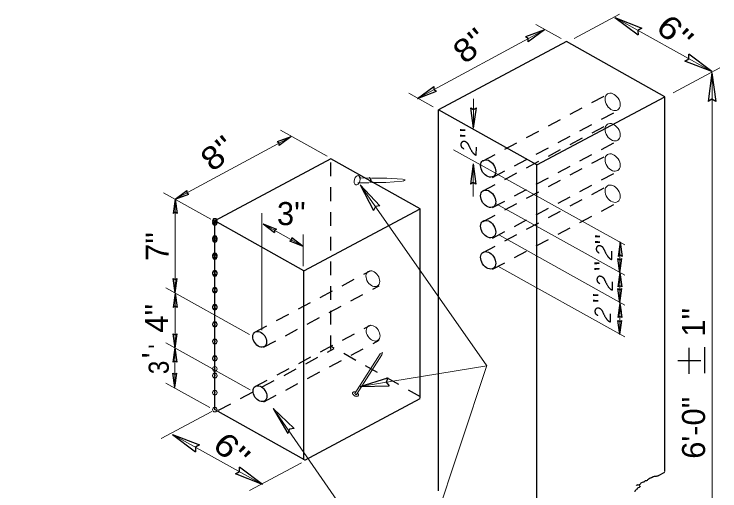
# Model space of a CAD drawing. Extents: x -13 to 934, y -9 to 295.
# Drawn here: x 691.66 to 730.99, y 209.96 to 236.52 of the extents above; entities that cross this region are included whole.
import ezdxf

# ---------------------------------------------------------------- set-up
doc = ezdxf.new("R2010")
doc.units = 0
doc.header["$LTSCALE"] = 0.51
doc.header["$PDMODE"] = 32
doc.header["$PDSIZE"] = 0.255
doc.linetypes.add('LONG_DASHED', pattern=[7.5, 6, -1.5])
doc.linetypes.add('SHORT_DASHED', pattern=[2.7, 1.5, -1.2])
doc.layers.add('1', color=7, linetype='Continuous', lineweight=13)

msp = doc.modelspace()

# ---------------------------------------------------------------- linework, layer by layer
at = {"layer": '1'}
for p, q in [((725.4047, 236.5183), (722.8694, 235.1548)), ((730.5419, 233.3144), (725.1453, 236.3259)), ((721.2246, 235.6457), (714.1404, 231.8247)), ((722.1494, 235.1548), (720.7423, 235.9332)), ((730.993, 233.5232), (728.3921, 232.1293)), ((730.5543, 194.9849), (730.5543, 233.2467)), ((715.0201, 231.3564), (713.6643, 232.1176)), ((717.2625, 230.1658), (717.2662, 231.7985)), ((709.0984, 228.6012), (706.5053, 230.0528)), ((707.0757, 229.6797), (700.6351, 226.2155)), ((725.6868, 223.6613), (716.1452, 228.9542)), ((717.2446, 226.3542), (717.2485, 228.1758)), ((710.8871, 227.3964), (711.4258, 227.3883)), ((710.8076, 227.1148), (711.4364, 227.1277)), ((702.6274, 225.0957), (699.9923, 226.5684)), ((700.6351, 226.2155), (700.6351, 220.9973)), ((725.6868, 221.9744), (718.524, 225.9482)), ((705.4581, 218.9147), (705.4581, 225.4269)), ((707.7707, 223.5811), (705.5313, 224.8371)), ((707.7707, 222.4723), (707.7707, 224.2348)), ((725.6868, 220.3163), (718.7047, 224.2153)), ((725.4235, 222.1062), (725.4235, 223.8616)), ((725.6868, 218.5398), (718.6237, 222.4808)), ((725.4235, 220.367), (725.4235, 222.1224)), ((704.7732, 218.6762), (700.117, 221.2787)), ((700.6351, 220.9787), (700.6351, 217.9158)), ((725.4235, 218.6645), (725.4235, 220.42)), ((704.8153, 215.5954), (700.117, 218.2095)), ((700.6203, 217.9321), (700.6203, 215.7286)), ((712.0585, 217.5932), (712.1832, 217.6773)), ((712.1558, 217.5409), (712.1839, 217.6797)), ((702.562, 214.6082), (700.1154, 215.967)), ((702.6687, 214.3931), (699.8497, 212.8831)), ((705.4971, 210.3212), (700.487, 213.1106)), ((707.6671, 211.5305), (704.7702, 209.9761))]:
    msp.add_line(p, q, dxfattribs=at)
at = {"layer": '1', "lineweight": 25}
for p, q in [((725.1453, 236.3251), (726.6421, 235.74)), ((725.1453, 236.3251), (726.4294, 235.3582)), ((721.2242, 235.646), (720.1616, 235.2484)), ((721.2242, 235.646), (720.3082, 234.9765)), ((730.5419, 233.3152), (729.2578, 234.2822)), ((730.5419, 233.3152), (729.0451, 233.9003)), ((730.5535, 233.2467), (730.3346, 231.6541)), ((730.5535, 233.2467), (730.7725, 231.6541)), ((714.1409, 231.8243), (715.0568, 232.4938)), ((714.1409, 231.8243), (715.2035, 232.2219)), ((727.9223, 211.0435), (727.9223, 231.9158)), ((720.7914, 228.1167), (715.3154, 231.1959)), ((715.3154, 209.966), (715.3154, 231.1959)), ((717.2631, 230.166), (717.1112, 231.2904)), ((717.2631, 230.166), (717.42, 231.2897)), ((707.0757, 229.6797), (706.3222, 229.3992)), ((707.0757, 229.6797), (706.4258, 229.2067)), ((717.4176, 228.6581), (717.4214, 229.1171)), ((709.3158, 228.4664), (702.8448, 225.0124)), ((714.2938, 225.6661), (709.3158, 228.4664)), ((717.2479, 228.1757), (717.0911, 227.052)), ((717.2479, 228.1757), (717.4, 227.0512)), ((720.7914, 207.0262), (720.7914, 228.1167)), ((710.9497, 227.0149), (712.0421, 225.836)), ((710.9497, 227.0149), (711.6837, 225.5851)), ((700.6351, 226.2155), (701.2849, 226.6883)), ((700.6343, 226.2155), (700.5253, 225.4192)), ((700.6343, 226.2155), (700.7442, 225.4192)), ((700.6351, 226.2155), (701.3886, 226.496)), ((707.8127, 222.2121), (714.2938, 225.6661)), ((714.2938, 215.1295), (714.2938, 225.6661)), ((702.8448, 214.4866), (702.8448, 225.0124)), ((707.8127, 222.2121), (702.8448, 225.0124)), ((705.5313, 224.8363), (706.2793, 224.5426)), ((705.5313, 224.8363), (706.1718, 224.3517)), ((707.7707, 223.5819), (707.0227, 223.8756)), ((707.7707, 223.5819), (707.1302, 224.0665)), ((725.4306, 223.821), (725.3215, 223.0247)), ((725.4306, 223.821), (725.5403, 223.0247)), ((724.9646, 222.8495), (724.9684, 223.3083)), ((725.4235, 222.1062), (725.3144, 222.9024)), ((725.4235, 222.1062), (725.5334, 222.9024)), ((707.8127, 211.6863), (707.8127, 222.2121)), ((725.4227, 222.1224), (725.3137, 221.3262)), ((725.4227, 222.1224), (725.5326, 221.3262)), ((700.6351, 220.9973), (700.526, 221.7937)), ((700.6351, 220.9973), (700.745, 221.7937)), ((725.002, 221.1478), (725.0058, 221.6067)), ((725.4235, 220.4309), (725.3144, 221.2272)), ((725.4235, 220.4309), (725.5334, 221.2272)), ((700.6343, 220.9787), (700.5253, 220.1823)), ((700.6343, 220.9787), (700.7442, 220.1823)), ((725.4227, 220.42), (725.3137, 219.6238)), ((725.4235, 220.42), (725.3573, 219.9423)), ((725.4227, 220.42), (725.5326, 219.6238)), ((725.4235, 220.42), (725.4889, 219.9423)), ((724.8905, 219.372), (724.8945, 219.831)), ((725.4235, 218.6645), (725.3144, 219.4608)), ((725.4235, 218.6645), (725.5334, 219.4608)), ((700.6351, 217.9158), (700.526, 218.7121)), ((700.6351, 217.9158), (700.745, 218.7121)), ((700.6195, 217.9321), (700.5104, 217.1358)), ((700.6195, 217.9321), (700.7294, 217.1358)), ((729.2855, 216.4825), (729.2855, 217.9293)), ((730.1472, 216.5159), (730.1472, 217.9629)), ((728.6522, 217.2329), (729.927, 217.2329)), ((700.6203, 215.7286), (700.5113, 216.5249)), ((700.6203, 215.7286), (700.7302, 216.5249)), ((710.9512, 215.7832), (712.487, 216.2553)), ((710.9512, 215.7832), (712.5579, 215.8237)), ((707.8541, 211.6762), (714.2938, 215.1093)), ((707.833, 211.6863), (702.855, 214.4866)), ((706.0964, 214.5485), (707.262, 213.4421)), ((706.0964, 214.5485), (706.9207, 213.1686)), ((700.487, 213.1099), (701.9846, 212.5263)), ((700.487, 213.1099), (701.7719, 212.1437)), ((705.3545, 213.0857), (705.3342, 213.0452)), ((705.4971, 210.322), (704.2122, 211.2882)), ((705.4971, 210.322), (703.9995, 210.9056))]:
    msp.add_line(p, q, dxfattribs=at)
at = {"layer": '1', "linetype": 'SHORT_DASHED', "lineweight": 25}
for p, q in [((717.7916, 228.3449), (724.8532, 232.12)), ((718.3284, 227.4207), (725.4009, 231.1959)), ((717.7916, 226.6681), (724.8532, 230.4323)), ((718.3284, 225.7432), (725.4009, 229.5198)), ((717.7916, 224.9688), (724.8532, 228.7438)), ((709.3049, 217.8448), (709.3049, 228.3816)), ((718.3284, 224.0447), (725.4009, 227.8197)), ((717.7916, 223.2336), (724.8532, 227.0102)), ((718.3284, 222.3094), (725.4009, 226.0853)), ((705.074, 218.8001), (711.5044, 222.223)), ((705.5618, 217.9602), (712.0024, 221.3831)), ((705.095, 215.7722), (711.5247, 219.1943)), ((705.5828, 214.9323), (712.0125, 218.3544)), ((714.3041, 215.2058), (709.3259, 218.0062)), ((703.0544, 214.4547), (709.4942, 217.8877))]:
    msp.add_line(p, q, dxfattribs=at)
at = {"layer": '1', "linetype": 'LONG_DASHED'}
for p, q in [((710.6427, 215.3858), (712.0623, 217.5994)), ((710.7362, 215.3274), (712.1558, 217.5409))]:
    msp.add_line(p, q, dxfattribs=at)
at = {"layer": '1', "lineweight": 25}
for points in [[(726.6421, 235.74), (726.4271, 235.6075), (726.4294, 235.3582)], [(720.3082, 234.9765), (720.3107, 235.1552), (720.1616, 235.2484)], [(720.7914, 228.1167), (727.9223, 231.9158), (722.4463, 234.9958), (715.3154, 231.1959)], [(729.0451, 233.9003), (729.2601, 234.0328), (729.2578, 234.2822)], [(715.0568, 232.4938), (715.0543, 232.3152), (715.2035, 232.2219)], [(730.7725, 231.6541), (730.5512, 231.7772), (730.3346, 231.6541)], [(717.1112, 231.2904), (717.267, 231.2031), (717.42, 231.2897)], [(706.4258, 229.2067), (706.4282, 229.3328), (706.3222, 229.3992)], [(717.4, 227.0512), (717.2442, 227.1387), (717.0911, 227.052)], [(701.2849, 226.6883), (701.2826, 226.5622), (701.3886, 226.496)], [(712.0421, 225.836), (711.7904, 225.8103), (711.6837, 225.5851)], [(700.7442, 225.4192), (700.6335, 225.4807), (700.5253, 225.4192)], [(706.2793, 224.5426), (706.1711, 224.4763), (706.1718, 224.3517)], [(707.0227, 223.8756), (707.131, 223.9418), (707.1302, 224.0665)], [(725.5403, 223.0247), (725.4298, 223.0863), (725.3215, 223.0247)], [(725.3144, 222.9024), (725.4251, 222.8408), (725.5334, 222.9024)], [(700.526, 221.7937), (700.6367, 221.7322), (700.745, 221.7937)], [(725.5326, 221.3262), (725.4219, 221.3877), (725.3137, 221.3262)], [(725.3144, 221.2272), (725.4251, 221.1657), (725.5334, 221.2272)], [(700.7442, 220.1823), (700.6335, 220.2439), (700.5253, 220.1823)], [(725.4889, 219.9423), (725.4227, 219.979), (725.3573, 219.9423)], [(725.5326, 219.6238), (725.4219, 219.6852), (725.3137, 219.6238)], [(725.3144, 219.4608), (725.4251, 219.3993), (725.5334, 219.4608)], [(700.526, 218.7121), (700.6367, 218.6505), (700.745, 218.7121)], [(700.7294, 217.1358), (700.6187, 217.1974), (700.5104, 217.1358)], [(700.5113, 216.5249), (700.6219, 216.4634), (700.7302, 216.5249)], [(712.487, 216.2553), (712.4013, 216.0178), (712.5579, 215.8237)], [(707.262, 213.4421), (707.0127, 213.4), (706.9207, 213.1686)], [(701.9846, 212.5263), (701.7696, 212.3931), (701.7719, 212.1437)], [(703.9995, 210.9056), (704.2146, 211.0388), (704.2122, 211.2882)], [(726.3484, 210.2713), (726.3593, 210.2932), (726.3812, 210.3049), (726.4388, 210.3049), (726.4622, 210.3392), (726.4731, 210.3049), (726.5198, 210.3049), (726.5526, 210.3392), (726.565, 210.361), (726.5868, 210.3851), (726.6094, 210.4077), (726.6445, 210.4303), (726.6787, 210.4529), (726.7356, 210.4755), (726.7699, 210.4755), (726.8042, 210.4988), (726.8493, 210.5332), (726.8954, 210.5332), (726.9288, 210.5448), (726.9631, 210.5667), (726.9865, 210.6017), (727.0208, 210.6243), (727.0317, 210.6352), (727.0551, 210.6586), (727.1002, 210.6921), (727.1572, 210.6921), (727.1806, 210.7163), (727.2156, 210.7272), (727.2717, 210.7615), (727.3053, 210.7615), (727.3402, 210.784), (727.3863, 210.784), (727.4548, 210.784), (727.5, 210.8067), (727.5459, 210.8067), (727.5795, 210.8183), (727.9223, 211.0115)], [(726.23, 209.9503), (726.2868, 209.9729), (726.3102, 210.0072), (726.3211, 210.0415), (726.3438, 210.0649), (726.4014, 210.0758), (726.4123, 210.1327), (726.4466, 210.156), (726.5152, 210.1787), (726.5385, 210.1896), (726.5603, 210.2464)]]:
    msp.add_lwpolyline(points, dxfattribs=at)
at = {"layer": '1'}
for points in [[(713.2771, 227.3276), (712.4228, 227.3766), (711.5684, 227.3883)], [(710.9505, 227.0156), (718.0067, 216.9356), (710.9505, 215.784)], [(713.3111, 227.2165), (712.3748, 227.1406), (711.5813, 227.1312)], [(713.3392, 227.22), (713.4594, 227.2902), (713.3298, 227.3193)], [(718.0051, 216.9394), (710.6581, 194.8607), (705.9723, 194.8607)], [(691.6576, 206.2441), (710.6454, 206.2441), (710.6454, 208.0042), (706.3012, 214.2674)]]:
    msp.add_lwpolyline(points, dxfattribs=at)
at = {"layer": '1', "linetype": 'SHORT_DASHED', "lineweight": 25}
msp.add_arc((711.4183, 227.2666), 0.1313, 301.38135, 80.65119, dxfattribs=at)
at = {"layer": '1', "linetype": 'LONG_DASHED'}
msp.add_arc((710.729, 215.4198), 0.0927, 201.49766, 274.49158, dxfattribs=at)
at = {"layer": '1'}
for centre, major_axis, ratio in [((725.0141, 231.6297), (0.2919, -0.4397), 0.697277), ((725.0141, 229.9415), (0.2919, -0.4397), 0.697277), ((725.0141, 228.2533), (0.2919, -0.4397), 0.697277), ((710.7738, 227.2678), (-0.0777, -0.2529), 0.606605), ((725.0141, 226.5152), (0.2919, -0.4397), 0.697277), ((711.6502, 221.7804), (0.2654, -0.3997), 0.697277), ((711.6654, 218.7487), (0.2654, -0.3997), 0.697277)]:
    msp.add_ellipse(centre, major_axis=major_axis, ratio=ratio, dxfattribs=at)
at = {"layer": '1', "lineweight": 25}
for centre, major_axis in [((718.0783, 227.9206), (0.2919, -0.4397)), ((718.0783, 226.2324), (0.2919, -0.4397)), ((718.0783, 224.5442), (0.2919, -0.4397)), ((718.0783, 222.8061), (0.2919, -0.4397)), ((705.345, 218.4085), (0.2654, -0.3997)), ((705.3601, 215.3769), (0.2654, -0.3997))]:
    msp.add_ellipse(centre, major_axis=major_axis, ratio=0.697277, dxfattribs=at)
at = {"layer": '1', "linetype": 'LONG_DASHED'}
msp.add_ellipse((710.6848, 215.3547), major_axis=(-0.1558, 0.0826), ratio=0.606605, start_param=4.963433, end_param=10.609307, dxfattribs=at)
at = {"layer": '1', "lineweight": 25}
for points in [[(716.7264, 229.0056), (716.6524, 229.0563), (716.5995, 229.1171), (716.5745, 229.2067), (716.5745, 229.2994), (716.6088, 229.3734), (716.6572, 229.4357), (716.7195, 229.4474), (716.8122, 229.431), (716.9142, 229.35), (716.9766, 229.2417), (717.0623, 229.0539), (717.1846, 228.8373), (717.3163, 228.7002), (717.3973, 228.6683), (717.416, 228.6636)], [(724.2734, 223.197), (724.1995, 223.2476), (724.1465, 223.3083), (724.1216, 223.398), (724.1216, 223.4907), (724.1558, 223.5648), (724.2042, 223.6271), (724.2665, 223.6387), (724.3592, 223.6224), (724.4612, 223.5413), (724.5236, 223.433), (724.6093, 223.2452), (724.7316, 223.0287), (724.8633, 222.8915), (724.9443, 222.8596), (724.9631, 222.8548)], [(724.3108, 221.4952), (724.2368, 221.5458), (724.1839, 221.6067), (724.1589, 221.6963), (724.1589, 221.789), (724.1932, 221.863), (724.2415, 221.9253), (724.3038, 221.937), (724.3966, 221.9207), (724.4987, 221.8397), (724.561, 221.7313), (724.6467, 221.5436), (724.769, 221.327), (724.9008, 221.1898), (724.9817, 221.1578), (725.0004, 221.1532)], [(724.1995, 219.7195), (724.1254, 219.7702), (724.0724, 219.831), (724.0475, 219.9205), (724.0475, 220.0133), (724.0817, 220.0872), (724.1301, 220.1496), (724.1924, 220.1613), (724.2852, 220.1449), (724.3872, 220.0639), (724.4495, 219.9557), (724.5353, 219.7678), (724.6576, 219.5512), (724.7892, 219.4141), (724.8702, 219.3822), (724.889, 219.3775)]]:
    msp.add_open_spline(points, degree=2, dxfattribs=at)
at = {"layer": '1'}
for p in [(702.8448, 225.0124), (702.8448, 225.0023), (702.8448, 224.9407), (702.8448, 224.8776), (702.8448, 224.0486), (702.8448, 224.0377), (702.8448, 223.9956), (702.8448, 223.9341), (702.8448, 223.0941), (702.8448, 223.0839), (702.8448, 223.0418), (702.8448, 222.9904), (702.8448, 222.1295), (702.8448, 222.0882), (702.8448, 222.0469), (702.8448, 221.175), (702.8448, 221.1447), (702.8448, 221.1033), (702.8448, 220.2315), (702.8448, 220.2212), (702.8448, 220.18), (702.8448, 220.1589), (702.8448, 219.2575), (702.8448, 219.2364), (702.8448, 219.2154), (702.8448, 218.303), (702.8448, 218.2921), (702.8448, 218.2718), (702.8448, 217.3587), (702.8448, 217.3383), (702.8448, 217.3174), (702.8448, 216.7579), (702.8448, 216.3948), (702.8448, 216.3839), (702.8448, 216.3738), (702.8448, 215.4403), (702.8448, 215.4303), (702.8448, 214.4866)]:
    msp.add_point(p, dxfattribs=at)

# ---------------------------------------------------------------- texts
for s, height, rotation, width, p in [("6''", 1.283, 316.776, 1.2, (727.3542, 235.6823)), ("8''", 1.283, 39.958, 1.15, (716.7919, 233.6852)), ("8''", 1.283, 39.958, 1.15, (702.7272, 227.6897)), ('3', 1.122, 90, 0.9, (700.2791, 216.4634)), ("6''", 1.283, 316.776, 1.2, (702.6492, 212.4211))]:
    msp.add_text(s, height=height, rotation=rotation, dxfattribs=dict(at, width=width)).set_placement(p)
for s, height, rotation, p in [("'", 0.935, 89.385, (717.4503, 229.9282)), ("'", 0.935, 89.385, (717.4503, 229.6142)), ("7''", 1.283, 90, (700.2791, 222.7731)), ("'", 0.935, 89.385, (724.9599, 224.0096)), ("'", 0.935, 89.385, (724.9599, 223.6957)), ("'", 0.935, 89.385, (724.9232, 222.5128)), ("'", 0.935, 89.385, (724.9232, 222.1988)), ("'", 0.935, 89.385, (724.85, 220.7379)), ("4''", 1.283, 90, (700.2417, 218.7752)), ("'", 0.935, 89.385, (724.85, 220.4238)), ("6'-0''       1''", 1.283, 90, (730.1655, 211.7526)), ("'", 0.935, 89.385, (700.085, 217.8744)), ("'", 1.283, 89.385, (700.0662, 217.3383))]:
    msp.add_text(s, height=height, rotation=rotation, dxfattribs=at).set_placement(p)
msp.add_text("3''", height=1.283, dxfattribs=at).set_placement((706.3067, 224.7669))

doc.saveas('drawing.dxf')
